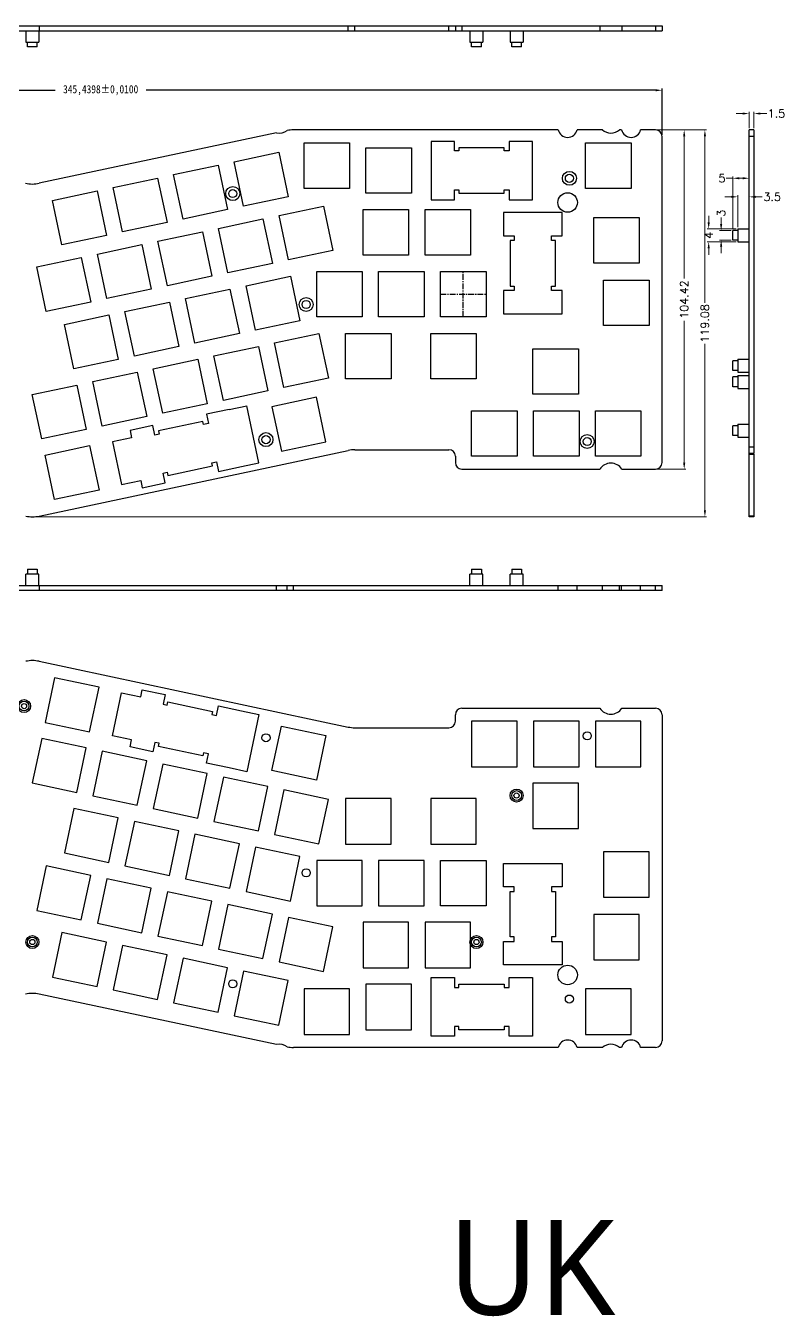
# Model space of a CAD drawing. Header units: millimetres. Extents: x 1368 to 3968, y 1434 to 1891.
# Drawn here: x 2487.7 to 2721, y 1476.3 to 1873.5 of the extents above; entities that cross this region are included whole.
import ezdxf

# ---------------------------------------------------------------- set-up
doc = ezdxf.new("R2010")
doc.units = ezdxf.units.MM
doc.header["$LTSCALE"] = 30.734
doc.header["$PDMODE"] = 3
doc.header["$PDSIZE"] = 8
doc.linetypes.add('CENTER', pattern=[50.8, 31.75, -6.35, 6.35, -6.35])
doc.layers.get('0').update_dxf_attribs({"linetype": 'CONTINUOUS'})
doc.layers.get('Defpoints').update_dxf_attribs({"linetype": 'CONTINUOUS'})
doc.layers.add('dim', color=82, linetype='CONTINUOUS', lineweight=9)
doc.styles.add('ROMANC', font='romanc.shx', dxfattribs={"bigfont": 'gbcbig.shx'})
doc.styles.get("Standard").update_dxf_attribs({"font": 'txt', "width": 0.85})
doc.dimstyles.get("Standard").update_dxf_attribs({"dimtxt": 3.5, "dimasz": 3.5, "dimexe": 1.5, "dimexo": 1, "dimtad": 1, "dimtxsty": 'Standard', "dimcen": 0.09, "dimadec": 0, "dimazin": 0, "dimtol": 1, "dimtp": 0.01, "dimtm": 0.01, "dimtfac": 1, "dimtofl": 0, "dimtmove": 0, "dimatfit": 3, "dimfxl": 1, "dimtolj": 1, "dimarcsym": 0})
doc.dimstyles.new('YanXiu', dxfattribs={"dimtxt": 2.5, "dimasz": 2.2, "dimexe": 0.66, "dimexo": 0.66, "dimgap": 0.66, "dimtad": 0, "dimdsep": 46, "dimtxsty": 'ROMANC', "dimcen": 0, "dimclrd": 256, "dimclre": 131, "dimclrt": 42, "dimazin": 2, "dimtfac": 1, "dimtofl": 0, "dimtmove": 0, "dimatfit": 3, "dimfxl": 1, "dimlwd": 5, "dimlwe": 5, "dimarcsym": 0})

# ---------------------------------------------------------------- blocks, each defined once
blk = doc.blocks.new('*D2')
at = {"layer": 'Defpoints', "color": 0}
for p in [(2338.01, 1853.66), (2338.01, 1839.46), (2683.45, 1839.45)]:
    blk.add_point(p, dxfattribs=at)
at = {"layer": 'dim', "color": 0, "lineweight": -2}
for p, q in [((2338.01, 1839.96), (2338.01, 1854.16)), ((2340.01, 1853.66), (2496.77, 1853.66)), ((2681.45, 1853.66), (2524.69, 1853.66)), ((2683.45, 1839.95), (2683.45, 1854.16))]:
    blk.add_line(p, q, dxfattribs=at)
at = {"layer": 'dim', "color": 0}
for points in [[(2340.01, 1853.99), (2340.01, 1853.32), (2338.01, 1853.66)], [(2681.45, 1853.99), (2681.45, 1853.32), (2683.45, 1853.66)]]:
    blk.add_solid(points, dxfattribs=at)
at = {"layer": 'dim', "color": 0, "insert": (2510.73, 1853.66), "char_height": 2.5, "attachment_point": 5}
blk.add_mtext('\\A1;345,4398±0,0100', dxfattribs=at)
blk = doc.blocks.new('*D3')
at = {"layer": 'Defpoints', "color": 0}
for p in [(2679.16, 1841.45), (2696.64, 1841.45), (2489.77, 1722.38)]:
    blk.add_point(p, dxfattribs=at)
at = {"layer": 'dim', "color": 131, "lineweight": 5}
for p, q in [((2679.66, 1841.45), (2697.14, 1841.45)), ((2490.27, 1722.38), (2697.14, 1722.38))]:
    blk.add_line(p, q, dxfattribs=at)
at = {"layer": 'dim', "lineweight": 5}
for p, q in [((2696.64, 1839.45), (2696.64, 1788.25)), ((2696.64, 1724.38), (2696.64, 1775.58))]:
    blk.add_line(p, q, dxfattribs=at)
at = {"layer": 'dim'}
for points in [[(2696.31, 1839.45), (2696.98, 1839.45), (2696.64, 1841.45)], [(2696.31, 1724.38), (2696.98, 1724.38), (2696.64, 1722.38)]]:
    blk.add_solid(points, dxfattribs=at)
at = {"layer": 'dim', "color": 42, "insert": (2696.64, 1781.91), "char_height": 2.5, "attachment_point": 5, "rotation": 90, "style": 'ROMANC'}
blk.add_mtext('119.08', dxfattribs=at)
blk = doc.blocks.new('*D11')
at = {"layer": 'Defpoints', "color": 0}
for p in [(2676.86, 1841.45), (2690.27, 1841.45), (2676.26, 1737.03)]:
    blk.add_point(p, dxfattribs=at)
at = {"layer": 'dim', "color": 131, "lineweight": 5}
for p, q in [((2677.36, 1841.45), (2690.77, 1841.45)), ((2676.76, 1737.03), (2690.77, 1737.03))]:
    blk.add_line(p, q, dxfattribs=at)
at = {"layer": 'dim', "lineweight": 5}
for p, q in [((2690.27, 1839.45), (2690.27, 1795.75)), ((2690.27, 1739.03), (2690.27, 1782.73))]:
    blk.add_line(p, q, dxfattribs=at)
at = {"layer": 'dim'}
for points in [[(2689.94, 1839.45), (2690.61, 1839.45), (2690.27, 1841.45)], [(2689.94, 1739.03), (2690.61, 1739.03), (2690.27, 1737.03)]]:
    blk.add_solid(points, dxfattribs=at)
at = {"layer": 'dim', "color": 42, "insert": (2690.27, 1789.24), "char_height": 2.5, "attachment_point": 5, "rotation": 90, "style": 'ROMANC'}
blk.add_mtext('104.42', dxfattribs=at)
blk = doc.blocks.new('*D13')
at = {"layer": 'Defpoints', "color": 0}
for p in [(2697.81, 1811), (2706.73, 1811), (2706.73, 1807)]:
    blk.add_point(p, dxfattribs=at)
at = {"layer": 'dim', "lineweight": 5}
for p, q in [((2697.81, 1813), (2697.81, 1815)), ((2697.81, 1805), (2697.81, 1803))]:
    blk.add_line(p, q, dxfattribs=at)
at = {"layer": 'dim', "color": 131, "lineweight": 5}
for p, q in [((2706.23, 1811), (2697.31, 1811)), ((2706.23, 1807), (2697.31, 1807))]:
    blk.add_line(p, q, dxfattribs=at)
at = {"layer": 'dim'}
for points in [[(2697.47, 1813), (2698.14, 1813), (2697.81, 1811)], [(2697.47, 1805), (2698.14, 1805), (2697.81, 1807)]]:
    blk.add_solid(points, dxfattribs=at)
at = {"layer": 'dim', "color": 42, "insert": (2697.81, 1809), "char_height": 2.5, "attachment_point": 5, "rotation": 90, "style": 'ROMANC'}
blk.add_mtext('4', dxfattribs=at)
blk = doc.blocks.new('*D14')
at = {"layer": 'Defpoints', "color": 0}
for p in [(2701.64, 1810.5), (2705.23, 1810.5), (2705.23, 1807.5)]:
    blk.add_point(p, dxfattribs=at)
at = {"layer": 'dim', "lineweight": 5}
for p, q in [((2701.64, 1812.5), (2701.64, 1814.5)), ((2701.64, 1805.5), (2701.64, 1803.5))]:
    blk.add_line(p, q, dxfattribs=at)
at = {"layer": 'dim', "color": 131, "lineweight": 5}
for p, q in [((2704.73, 1810.5), (2701.14, 1810.5)), ((2704.73, 1807.5), (2701.14, 1807.5))]:
    blk.add_line(p, q, dxfattribs=at)
at = {"layer": 'dim'}
for points in [[(2701.3, 1812.5), (2701.97, 1812.5), (2701.64, 1810.5)], [(2701.3, 1805.5), (2701.97, 1805.5), (2701.64, 1807.5)]]:
    blk.add_solid(points, dxfattribs=at)
at = {"layer": 'dim', "color": 42, "insert": (2701.64, 1815.84), "char_height": 2.5, "attachment_point": 5, "rotation": 90, "style": 'ROMANC'}
blk.add_mtext('3', dxfattribs=at)
blk = doc.blocks.new('*D15')
at = {"layer": 'Defpoints', "color": 0}
for p in [(2710.23, 1820.85), (2706.73, 1811), (2710.23, 1811)]:
    blk.add_point(p, dxfattribs=at)
at = {"layer": 'dim', "lineweight": 5}
for p, q in [((2704.73, 1820.85), (2702.73, 1820.85)), ((2712.23, 1820.85), (2714.23, 1820.85))]:
    blk.add_line(p, q, dxfattribs=at)
at = {"layer": 'dim', "color": 131, "lineweight": 5}
for p, q in [((2706.73, 1811.5), (2706.73, 1821.35)), ((2710.23, 1811.5), (2710.23, 1821.35))]:
    blk.add_line(p, q, dxfattribs=at)
at = {"layer": 'dim'}
for points in [[(2704.73, 1821.18), (2704.73, 1820.52), (2706.73, 1820.85)], [(2712.23, 1821.18), (2712.23, 1820.52), (2710.23, 1820.85)]]:
    blk.add_solid(points, dxfattribs=at)
at = {"layer": 'dim', "color": 42, "insert": (2717.35, 1820.85), "char_height": 2.5, "attachment_point": 5, "style": 'ROMANC'}
blk.add_mtext('3.5', dxfattribs=at)
blk = doc.blocks.new('*D12')
at = {"layer": 'Defpoints', "color": 0}
for p in [(2710.23, 1826.57), (2705.23, 1810.5), (2710.23, 1811)]:
    blk.add_point(p, dxfattribs=at)
at = {"layer": 'dim', "color": 131, "lineweight": 5}
for p, q in [((2705.23, 1811), (2705.23, 1827.07)), ((2710.23, 1811.5), (2710.23, 1827.07))]:
    blk.add_line(p, q, dxfattribs=at)
at = {"layer": 'dim', "lineweight": 5}
for p, q in [((2705.23, 1826.57), (2703.23, 1826.57)), ((2708.23, 1826.57), (2707.23, 1826.57))]:
    blk.add_line(p, q, dxfattribs=at)
at = {"layer": 'dim'}
for points in [[(2707.23, 1826.91), (2707.23, 1826.24), (2705.23, 1826.57)], [(2708.23, 1826.91), (2708.23, 1826.24), (2710.23, 1826.57)]]:
    blk.add_solid(points, dxfattribs=at)
at = {"layer": 'dim', "color": 42, "insert": (2701.89, 1826.57), "char_height": 2.5, "attachment_point": 5, "style": 'ROMANC'}
blk.add_mtext('5', dxfattribs=at)
blk = doc.blocks.new('*D16')
at = {"layer": 'Defpoints', "color": 0}
for p in [(2711.73, 1846.49), (2710.23, 1841.46), (2711.73, 1841.46)]:
    blk.add_point(p, dxfattribs=at)
at = {"layer": 'dim', "color": 131, "lineweight": 5}
for p, q in [((2710.23, 1841.96), (2710.23, 1846.99)), ((2711.73, 1841.96), (2711.73, 1846.99))]:
    blk.add_line(p, q, dxfattribs=at)
at = {"layer": 'dim', "lineweight": 5}
for p, q in [((2708.23, 1846.49), (2706.23, 1846.49)), ((2713.73, 1846.49), (2715.73, 1846.49))]:
    blk.add_line(p, q, dxfattribs=at)
at = {"layer": 'dim'}
for points in [[(2708.23, 1846.82), (2708.23, 1846.16), (2710.23, 1846.49)], [(2713.73, 1846.82), (2713.73, 1846.16), (2711.73, 1846.49)]]:
    blk.add_solid(points, dxfattribs=at)
at = {"layer": 'dim', "color": 42, "insert": (2718.67, 1846.49), "char_height": 2.5, "attachment_point": 5, "style": 'ROMANC'}
blk.add_mtext('1.5', dxfattribs=at)

msp = doc.modelspace()

# ---------------------------------------------------------------- linework, layer by layer
at = {"color": 7, "linetype": 'Continuous'}
for p, q in [((2338.01274, 1873.49779), (2683.4525, 1873.49779)), ((2338.01274, 1871.99779), (2683.4525, 1871.99779)), ((2487.70762, 1871.99779), (2487.70762, 1868.49779)), ((2491.70762, 1871.99779), (2491.70762, 1868.49779)), ((2491.84149, 1873.49779), (2491.84149, 1871.99779)), ((2586.86964, 1871.99779), (2586.86964, 1873.49779)), ((2588.95056, 1871.99779), (2588.95056, 1873.49779)), ((2617.85248, 1871.99779), (2617.85248, 1873.49779)), ((2619.85248, 1873.49779), (2619.85248, 1871.99779)), ((2621.85248, 1873.49779), (2621.85248, 1871.99779)), ((2624.3525, 1871.99779), (2624.3525, 1868.49779)), ((2628.3525, 1871.99779), (2628.3525, 1868.49779)), ((2636.70248, 1871.99779), (2636.70248, 1868.49779)), ((2640.70248, 1871.99779), (2640.70248, 1868.49779)), ((2664.33909, 1873.49779), (2664.33909, 1871.99779)), ((2671.07615, 1873.49779), (2671.07615, 1871.99779)), ((2681.4525, 1873.49779), (2681.4525, 1871.99779)), ((2683.4525, 1873.49779), (2683.4525, 1871.99779)), ((2487.70762, 1868.49779), (2491.70762, 1868.49779)), ((2488.20762, 1866.99779), (2488.20762, 1868.49779)), ((2491.20762, 1866.99779), (2488.20762, 1866.99779)), ((2491.20762, 1866.99779), (2491.20762, 1868.49779)), ((2624.3525, 1868.49779), (2628.3525, 1868.49779)), ((2624.8525, 1866.99779), (2624.8525, 1868.49779)), ((2627.8525, 1866.99779), (2624.8525, 1866.99779)), ((2627.8525, 1866.99779), (2627.8525, 1868.49779)), ((2636.70248, 1868.49779), (2640.70248, 1868.49779)), ((2637.20248, 1866.99779), (2637.20248, 1868.49779)), ((2640.20248, 1866.99779), (2637.20248, 1866.99779)), ((2640.20248, 1866.99779), (2640.20248, 1868.49779)), ((2564.843, 1840.5696), (2491.76945, 1825.02322)), ((2651.48927, 1841.45212), (2570.04312, 1841.45212)), ((2665.08809, 1841.45212), (2657.32365, 1841.45212)), ((2671.02927, 1841.45212), (2670.32716, 1841.45212)), ((2681.4525, 1841.45212), (2676.86365, 1841.45212)), ((2683.4525, 1739.03212), (2683.4525, 1839.45212)), ((2710.22796, 1722.37717), (2710.22796, 1841.46212)), ((2711.72796, 1841.46212), (2710.22796, 1841.46212)), ((2711.72796, 1839.46212), (2710.22796, 1839.46212)), ((2711.72796, 1841.46212), (2711.72796, 1741.85212)), ((2573.3025, 1837.45212), (2587.3025, 1837.45212)), ((2573.3025, 1823.45212), (2573.3025, 1837.45212)), ((2587.3025, 1837.45212), (2587.3025, 1823.45212)), ((2592.3525, 1835.98212), (2606.3525, 1835.98212)), ((2592.3525, 1821.98212), (2592.3525, 1835.98212)), ((2606.3525, 1835.98212), (2606.3525, 1821.98212)), ((2619.58035, 1837.92353), (2612.38035, 1837.92353)), ((2612.38035, 1837.92353), (2612.38035, 1819.92353)), ((2619.58035, 1834.98212), (2619.58035, 1837.92353)), ((2620.9025, 1834.98212), (2619.58035, 1834.98212)), ((2634.9025, 1835.98212), (2620.9025, 1835.98212)), ((2620.9025, 1835.98212), (2620.9025, 1834.98212)), ((2634.9025, 1834.98212), (2634.9025, 1835.98212)), ((2636.38035, 1834.98212), (2634.9025, 1834.98212)), ((2643.58035, 1837.92353), (2636.38035, 1837.92353)), ((2636.38035, 1837.92353), (2636.38035, 1834.98212)), ((2643.58035, 1819.92353), (2643.58035, 1837.92353)), ((2659.94774, 1837.45212), (2673.94774, 1837.45212)), ((2659.94774, 1823.45212), (2659.94774, 1837.45212)), ((2673.94774, 1837.45212), (2673.94774, 1823.45212)), ((2551.80913, 1831.66237), (2565.50266, 1834.57566)), ((2554.72243, 1817.96884), (2551.80913, 1831.66237)), ((2565.50266, 1834.57566), (2568.41596, 1820.88213)), ((2533.17615, 1827.6982), (2546.86968, 1830.6115)), ((2536.08945, 1814.00467), (2533.17615, 1827.6982)), ((2546.86968, 1830.6115), (2549.78298, 1816.91797)), ((2514.54317, 1823.73404), (2528.2367, 1826.64734)), ((2517.45647, 1810.04051), (2514.54317, 1823.73404)), ((2528.2367, 1826.64734), (2531.15, 1812.95381)), ((2587.3025, 1823.45212), (2573.3025, 1823.45212)), ((2673.94774, 1823.45212), (2659.94774, 1823.45212)), ((2495.91019, 1819.76988), (2509.60372, 1822.68317)), ((2498.82349, 1806.07635), (2495.91019, 1819.76988)), ((2509.60372, 1822.68317), (2512.51702, 1808.98965)), ((2568.41596, 1820.88213), (2554.72243, 1817.96884)), ((2606.3525, 1821.98212), (2592.3525, 1821.98212)), ((2612.38035, 1819.92353), (2619.58035, 1819.92353)), ((2619.58035, 1822.98212), (2620.9025, 1822.98212)), ((2619.58035, 1819.92353), (2619.58035, 1822.98212)), ((2620.9025, 1822.98212), (2620.9025, 1821.98212)), ((2620.9025, 1821.98212), (2634.9025, 1821.98212)), ((2634.9025, 1822.98212), (2636.38035, 1822.98212)), ((2634.9025, 1821.98212), (2634.9025, 1822.98212)), ((2636.38035, 1822.98212), (2636.38035, 1819.92353)), ((2636.38035, 1819.92353), (2643.58035, 1819.92353)), ((2549.78298, 1816.91797), (2536.08945, 1814.00467)), ((2565.60329, 1815.12071), (2579.29682, 1818.03401)), ((2579.29682, 1818.03401), (2582.21012, 1804.34048)), ((2531.15, 1812.95381), (2517.45647, 1810.04051)), ((2546.97031, 1811.15655), (2560.66384, 1814.06985)), ((2549.88361, 1797.46302), (2546.97031, 1811.15655)), ((2560.66384, 1814.06985), (2563.57714, 1800.37632)), ((2568.51659, 1801.42719), (2565.60329, 1815.12071)), ((2662.4525, 1814.48212), (2676.4525, 1814.48212)), ((2662.4525, 1800.48212), (2662.4525, 1814.48212)), ((2676.4525, 1814.48212), (2676.4525, 1800.48212)), ((2512.51702, 1808.98965), (2498.82349, 1806.07635)), ((2528.33733, 1807.19239), (2542.03086, 1810.10569)), ((2531.25063, 1793.49886), (2528.33733, 1807.19239)), ((2542.03086, 1810.10569), (2544.94416, 1796.41216)), ((2705.22796, 1807.50212), (2705.22796, 1810.50212)), ((2706.72796, 1810.50212), (2705.22796, 1810.50212)), ((2706.72796, 1807.50212), (2705.22796, 1807.50212)), ((2706.72796, 1811.00212), (2710.22796, 1811.00212)), ((2706.72796, 1811.00143), (2706.72796, 1807.00281)), ((2509.70435, 1803.22823), (2523.39788, 1806.14152)), ((2512.61765, 1789.5347), (2509.70435, 1803.22823)), ((2523.39788, 1806.14152), (2526.31118, 1792.448)), ((2582.21012, 1804.34048), (2568.51659, 1801.42719)), ((2706.72796, 1807.00212), (2710.22796, 1807.00212)), ((2491.07137, 1799.26407), (2504.7649, 1802.17736)), ((2493.98467, 1785.57054), (2491.07137, 1799.26407)), ((2504.7649, 1802.17736), (2507.6782, 1788.48383)), ((2563.57714, 1800.37632), (2549.88361, 1797.46302)), ((2676.4525, 1800.48212), (2662.4525, 1800.48212)), ((2544.94416, 1796.41216), (2531.25063, 1793.49886)), ((2555.44356, 1793.48288), (2569.13708, 1796.39617)), ((2569.13708, 1796.39617), (2572.05038, 1782.70265)), ((2577.2025, 1797.88212), (2591.2025, 1797.88212)), ((2577.2025, 1783.88212), (2577.2025, 1797.88212)), ((2591.2025, 1797.88212), (2591.2025, 1783.88212)), ((2596.2525, 1797.88212), (2610.2525, 1797.88212)), ((2596.2525, 1783.88212), (2596.2525, 1797.88212)), ((2610.2525, 1797.88212), (2610.2525, 1783.88212)), ((2526.31118, 1792.448), (2512.61765, 1789.5347)), ((2536.81058, 1789.51872), (2550.50411, 1792.43201)), ((2550.50411, 1792.43201), (2553.4174, 1778.73848)), ((2558.35685, 1779.78935), (2555.44356, 1793.48288)), ((2665.4525, 1795.23212), (2679.4525, 1795.23212)), ((2665.4525, 1781.23212), (2665.4525, 1795.23212)), ((2679.4525, 1795.23212), (2679.4525, 1781.23212)), ((2507.6782, 1788.48383), (2493.98467, 1785.57054)), ((2518.1776, 1785.55456), (2531.87113, 1788.46785)), ((2531.87113, 1788.46785), (2534.78442, 1774.77432)), ((2539.72387, 1775.82519), (2536.81058, 1789.51872)), ((2499.54462, 1781.59039), (2513.23815, 1784.50369)), ((2513.23815, 1784.50369), (2516.15144, 1770.81016)), ((2521.09089, 1771.86103), (2518.1776, 1785.55456)), ((2591.2025, 1783.88212), (2577.2025, 1783.88212)), ((2610.2525, 1783.88212), (2596.2525, 1783.88212)), ((2502.45791, 1767.89687), (2499.54462, 1781.59039)), ((2572.05038, 1782.70265), (2558.35685, 1779.78935)), ((2679.4525, 1781.23212), (2665.4525, 1781.23212)), ((2553.4174, 1778.73848), (2539.72387, 1775.82519)), ((2564.19066, 1775.86747), (2577.88418, 1778.78076)), ((2567.10395, 1762.17394), (2564.19066, 1775.86747)), ((2577.88418, 1778.78076), (2580.79748, 1765.08724)), ((2586.10248, 1778.83212), (2600.10248, 1778.83212)), ((2586.10248, 1764.83212), (2586.10248, 1778.83212)), ((2600.10248, 1778.83212), (2600.10248, 1764.83212)), ((2612.2975, 1778.83212), (2626.2975, 1778.83212)), ((2612.2975, 1764.83212), (2612.2975, 1778.83212)), ((2626.2975, 1778.83212), (2626.2975, 1764.83212)), ((2534.78442, 1774.77432), (2521.09089, 1771.86103)), ((2545.55768, 1771.90331), (2559.25121, 1774.8166)), ((2548.47097, 1758.20978), (2545.55768, 1771.90331)), ((2559.25121, 1774.8166), (2562.1645, 1761.12307)), ((2643.70248, 1774.08212), (2657.70248, 1774.08212)), ((2643.70248, 1760.08212), (2643.70248, 1774.08212)), ((2657.70248, 1774.08212), (2657.70248, 1760.08212)), ((2516.15144, 1770.81016), (2502.45791, 1767.89687)), ((2526.9247, 1767.93915), (2540.61823, 1770.85244)), ((2529.83799, 1754.24562), (2526.9247, 1767.93915)), ((2540.61823, 1770.85244), (2543.53152, 1757.15891)), ((2706.72796, 1770.40212), (2705.22796, 1770.40212)), ((2705.22796, 1767.40212), (2705.22796, 1770.40212)), ((2706.72796, 1770.90212), (2710.22796, 1770.90212)), ((2706.72796, 1770.90143), (2706.72796, 1766.90281)), ((2508.29172, 1763.97498), (2521.98525, 1766.88828)), ((2511.20501, 1750.28146), (2508.29172, 1763.97498)), ((2521.98525, 1766.88828), (2524.89854, 1753.19475)), ((2580.79748, 1765.08724), (2567.10395, 1762.17394)), ((2600.10248, 1764.83212), (2586.10248, 1764.83212)), ((2626.2975, 1764.83212), (2612.2975, 1764.83212)), ((2706.72796, 1767.40212), (2705.22796, 1767.40212)), ((2706.72796, 1765.40212), (2705.22796, 1765.40212)), ((2705.22796, 1762.40212), (2705.22796, 1765.40212)), ((2706.72796, 1766.90212), (2710.22796, 1766.90212)), ((2706.72796, 1765.90212), (2710.22796, 1765.90212)), ((2706.72796, 1765.90143), (2706.72796, 1761.90281)), ((2489.65874, 1760.01082), (2503.35227, 1762.92412)), ((2492.57203, 1746.31729), (2489.65874, 1760.01082)), ((2503.35227, 1762.92412), (2506.26556, 1749.23059)), ((2562.1645, 1761.12307), (2548.47097, 1758.20978)), ((2657.70248, 1760.08212), (2643.70248, 1760.08212)), ((2706.72796, 1762.40212), (2705.22796, 1762.40212)), ((2706.72796, 1761.90212), (2710.22796, 1761.90212)), ((2543.53152, 1757.15891), (2529.83799, 1754.24562)), ((2577.12638, 1759.14319), (2563.43285, 1756.22989)), ((2563.43285, 1756.22989), (2566.34614, 1742.53636)), ((2580.03967, 1745.44966), (2577.12638, 1759.14319)), ((2524.89854, 1753.19475), (2511.20501, 1750.28146)), ((2542.20788, 1751.71428), (2528.51435, 1748.80099)), ((2542.41597, 1750.73618), (2542.20788, 1751.71428)), ((2550.29177, 1755.41899), (2543.24939, 1753.92072)), ((2543.24939, 1753.92072), (2543.86147, 1751.04371)), ((2624.85248, 1755.03212), (2638.85248, 1755.03212)), ((2624.85248, 1741.03212), (2624.85248, 1755.03212)), ((2638.85248, 1755.03212), (2638.85248, 1741.03212)), ((2643.90248, 1755.03212), (2657.90248, 1755.03212)), ((2643.90248, 1741.03212), (2643.90248, 1755.03212)), ((2657.90248, 1755.03212), (2657.90248, 1741.03212)), ((2662.95248, 1755.03212), (2676.95248, 1755.03212)), ((2662.95248, 1741.03212), (2662.95248, 1755.03212)), ((2676.95248, 1755.03212), (2676.95248, 1741.03212)), ((2506.26556, 1749.23059), (2492.57203, 1746.31729)), ((2526.81716, 1750.42477), (2519.77477, 1748.9265)), ((2519.77477, 1748.9265), (2520.24298, 1746.72576)), ((2527.42924, 1747.54775), (2526.81716, 1750.42477)), ((2528.72244, 1747.82288), (2527.42924, 1747.54775)), ((2528.51435, 1748.80099), (2528.72244, 1747.82288)), ((2543.86147, 1751.04371), (2542.41597, 1750.73618)), ((2706.72796, 1750.40212), (2705.22796, 1750.40212)), ((2705.22796, 1747.40212), (2705.22796, 1750.40212)), ((2706.72796, 1750.90212), (2710.22796, 1750.90212)), ((2706.72796, 1750.90143), (2706.72796, 1746.90281)), ((2493.62293, 1741.37785), (2507.31646, 1744.29114)), ((2507.31646, 1744.29114), (2510.22975, 1730.59761)), ((2520.24298, 1746.72576), (2514.37432, 1745.4772)), ((2514.37432, 1745.4772), (2517.18357, 1732.27273)), ((2566.34614, 1742.53636), (2580.03967, 1745.44966)), ((2706.72796, 1747.40212), (2705.22796, 1747.40212)), ((2706.72796, 1746.90212), (2710.22796, 1746.90212)), ((2711.72796, 1743.85212), (2710.22796, 1743.85212)), ((2491.84149, 1722.59599), (2586.86964, 1742.81321)), ((2496.53622, 1727.68432), (2493.62293, 1741.37785)), ((2588.95056, 1743.03212), (2617.85248, 1743.03212)), ((2619.85248, 1741.03212), (2619.85248, 1739.03212)), ((2638.85248, 1741.03212), (2624.85248, 1741.03212)), ((2657.90248, 1741.03212), (2643.90248, 1741.03212)), ((2676.95248, 1741.03212), (2662.95248, 1741.03212)), ((2711.72796, 1741.85212), (2710.22796, 1741.85212)), ((2710.22796, 1741.63613), (2711.72796, 1741.63613)), ((2711.72796, 1741.63613), (2711.72796, 1722.37717)), ((2529.92635, 1735.81044), (2531.21955, 1736.08557)), ((2530.56282, 1732.81881), (2529.92635, 1735.81044)), ((2531.21955, 1736.08557), (2531.42765, 1735.10746)), ((2531.42765, 1735.10746), (2545.12117, 1738.02076)), ((2544.91308, 1738.99887), (2546.35858, 1739.3064)), ((2545.12117, 1738.02076), (2544.91308, 1738.99887)), ((2546.35858, 1739.3064), (2546.99505, 1736.31476)), ((2546.99505, 1736.31476), (2554.03744, 1737.81303)), ((2621.85248, 1737.03212), (2664.33909, 1737.03212)), ((2671.07615, 1737.03212), (2681.4525, 1737.03212)), ((2517.18357, 1732.27273), (2523.05223, 1733.52129)), ((2523.05223, 1733.52129), (2523.52043, 1731.32054)), ((2523.52043, 1731.32054), (2530.56282, 1732.81881)), ((2510.22975, 1730.59761), (2496.53622, 1727.68432)), ((2711.72796, 1722.59308), (2710.22796, 1722.59308)), ((2711.72796, 1722.37708), (2710.22796, 1722.37708)), ((2487.70762, 1701.21871), (2487.70762, 1704.71871)), ((2491.70762, 1704.71871), (2487.70762, 1704.71871)), ((2488.20762, 1706.21871), (2488.20762, 1704.71871)), ((2488.20762, 1706.21871), (2491.20762, 1706.21871)), ((2491.20762, 1706.21871), (2491.20762, 1704.71871)), ((2491.70762, 1701.21871), (2491.70762, 1704.71871)), ((2628.3525, 1704.71871), (2624.3525, 1704.71871)), ((2624.3525, 1701.21871), (2624.3525, 1704.71871)), ((2624.8525, 1706.21871), (2627.8525, 1706.21871)), ((2624.8525, 1706.21871), (2624.8525, 1704.71871)), ((2627.8525, 1706.21871), (2627.8525, 1704.71871)), ((2628.3525, 1701.21871), (2628.3525, 1704.71871)), ((2640.70248, 1704.71871), (2636.70248, 1704.71871)), ((2636.70248, 1701.21871), (2636.70248, 1704.71871)), ((2637.20248, 1706.21871), (2640.20248, 1706.21871)), ((2637.20248, 1706.21871), (2637.20248, 1704.71871)), ((2640.20248, 1706.21871), (2640.20248, 1704.71871)), ((2640.70248, 1701.21871), (2640.70248, 1704.71871)), ((2338.01274, 1701.21871), (2683.4525, 1701.21871)), ((2491.76945, 1701.21871), (2491.76945, 1699.71871)), ((2564.843, 1699.71871), (2564.843, 1701.21871)), ((2568.08563, 1699.71871), (2568.08563, 1701.21871)), ((2570.04312, 1699.71871), (2570.04312, 1701.21871)), ((2651.48927, 1699.71871), (2651.48927, 1701.21871)), ((2657.32365, 1699.71871), (2657.32365, 1701.21871)), ((2665.08809, 1699.71871), (2665.08809, 1701.21871)), ((2670.32716, 1699.71871), (2670.32716, 1701.21871)), ((2671.02927, 1699.71871), (2671.02927, 1701.21871)), ((2676.86365, 1699.71871), (2676.86365, 1701.21871)), ((2681.4525, 1699.71871), (2681.4525, 1701.21871)), ((2683.4525, 1699.71871), (2683.4525, 1701.21871)), ((2683.4525, 1699.71871), (2338.01274, 1699.71871)), ((2491.84149, 1677.88291), (2586.86964, 1657.66569)), ((2496.53622, 1672.79458), (2493.62293, 1659.10105)), ((2510.22975, 1669.88129), (2496.53622, 1672.79458)), ((2507.31646, 1656.18776), (2510.22975, 1669.88129)), ((2514.37432, 1655.0017), (2517.18357, 1668.20617)), ((2517.18357, 1668.20617), (2523.05223, 1666.95762)), ((2523.05223, 1666.95762), (2523.52043, 1669.15836)), ((2523.52043, 1669.15836), (2530.56282, 1667.6601)), ((2530.56282, 1667.6601), (2529.92635, 1664.66846)), ((2529.92635, 1664.66846), (2531.21955, 1664.39333)), ((2531.21955, 1664.39333), (2531.42765, 1665.37144)), ((2531.42765, 1665.37144), (2545.12117, 1662.45815)), ((2545.12117, 1662.45815), (2544.91308, 1661.48004)), ((2544.91308, 1661.48004), (2546.35858, 1661.17251)), ((2546.35858, 1661.17251), (2546.99505, 1664.16414)), ((2546.99505, 1664.16414), (2554.03744, 1662.66588)), ((2619.85248, 1659.44679), (2619.85248, 1661.44679)), ((2621.85248, 1663.44679), (2664.33909, 1663.44679)), ((2671.07615, 1663.44679), (2681.4525, 1663.44679)), ((2683.4525, 1661.44679), (2683.4525, 1561.02679)), ((2493.62293, 1659.10105), (2507.31646, 1656.18776)), ((2563.43285, 1644.24901), (2566.34614, 1657.94254)), ((2566.34614, 1657.94254), (2580.03967, 1655.02924)), ((2588.95056, 1657.44679), (2617.85248, 1657.44679)), ((2638.85248, 1659.44679), (2624.85248, 1659.44679)), ((2624.85248, 1659.44679), (2624.85248, 1645.44679)), ((2638.85248, 1645.44679), (2638.85248, 1659.44679)), ((2657.90248, 1659.44679), (2643.90248, 1659.44679)), ((2643.90248, 1659.44679), (2643.90248, 1645.44679)), ((2657.90248, 1645.44679), (2657.90248, 1659.44679)), ((2676.95248, 1659.44679), (2662.95248, 1659.44679)), ((2662.95248, 1659.44679), (2662.95248, 1645.44679)), ((2676.95248, 1645.44679), (2676.95248, 1659.44679)), ((2492.57203, 1654.16161), (2489.65874, 1640.46808)), ((2506.26556, 1651.24831), (2492.57203, 1654.16161)), ((2520.24298, 1653.75314), (2514.37432, 1655.0017)), ((2519.77477, 1651.5524), (2520.24298, 1653.75314)), ((2527.42924, 1652.93115), (2526.81716, 1650.05413)), ((2528.72244, 1652.65602), (2527.42924, 1652.93115)), ((2528.51435, 1651.67791), (2528.72244, 1652.65602)), ((2580.03967, 1655.02924), (2577.12638, 1641.33572)), ((2503.35227, 1637.55479), (2506.26556, 1651.24831)), ((2511.20501, 1650.19745), (2508.29172, 1636.50392)), ((2524.89854, 1647.28415), (2511.20501, 1650.19745)), ((2526.81716, 1650.05413), (2519.77477, 1651.5524)), ((2542.20788, 1648.76462), (2528.51435, 1651.67791)), ((2542.41597, 1649.74273), (2542.20788, 1648.76462)), ((2543.86147, 1649.4352), (2542.41597, 1649.74273)), ((2543.24939, 1646.55818), (2543.86147, 1649.4352)), ((2521.98525, 1633.59062), (2524.89854, 1647.28415)), ((2529.83799, 1646.23329), (2526.9247, 1632.53976)), ((2543.53152, 1643.31999), (2529.83799, 1646.23329)), ((2550.29177, 1645.05991), (2543.24939, 1646.55818)), ((2624.85248, 1645.44679), (2638.85248, 1645.44679)), ((2643.90248, 1645.44679), (2657.90248, 1645.44679)), ((2662.95248, 1645.44679), (2676.95248, 1645.44679)), ((2489.65874, 1640.46808), (2503.35227, 1637.55479)), ((2540.61823, 1629.62646), (2543.53152, 1643.31999)), ((2548.47097, 1642.26912), (2545.55768, 1628.5756)), ((2562.1645, 1639.35583), (2548.47097, 1642.26912)), ((2577.12638, 1641.33572), (2563.43285, 1644.24901)), ((2657.70248, 1640.39679), (2643.70248, 1640.39679)), ((2643.70248, 1640.39679), (2643.70248, 1626.39679)), ((2657.70248, 1626.39679), (2657.70248, 1640.39679)), ((2508.29172, 1636.50392), (2521.98525, 1633.59062)), ((2559.25121, 1625.6623), (2562.1645, 1639.35583)), ((2567.10395, 1638.30496), (2564.19066, 1624.61143)), ((2580.79748, 1635.39167), (2567.10395, 1638.30496)), ((2502.45791, 1632.58204), (2499.54462, 1618.88851)), ((2516.15144, 1629.66874), (2502.45791, 1632.58204)), ((2526.9247, 1632.53976), (2540.61823, 1629.62646)), ((2577.88418, 1621.69814), (2580.79748, 1635.39167)), ((2600.10248, 1635.64679), (2586.10248, 1635.64679)), ((2586.10248, 1635.64679), (2586.10248, 1621.64679)), ((2600.10248, 1621.64679), (2600.10248, 1635.64679)), ((2626.2975, 1635.64679), (2612.2975, 1635.64679)), ((2612.2975, 1635.64679), (2612.2975, 1621.64679)), ((2626.2975, 1621.64679), (2626.2975, 1635.64679)), ((2513.23815, 1615.97521), (2516.15144, 1629.66874)), ((2521.09089, 1628.61788), (2518.1776, 1614.92435)), ((2534.78442, 1625.70458), (2521.09089, 1628.61788)), ((2545.55768, 1628.5756), (2559.25121, 1625.6623)), ((2531.87113, 1612.01105), (2534.78442, 1625.70458)), ((2539.72387, 1624.65371), (2536.81058, 1610.96019)), ((2553.4174, 1621.74042), (2539.72387, 1624.65371)), ((2564.19066, 1624.61143), (2577.88418, 1621.69814)), ((2643.70248, 1626.39679), (2657.70248, 1626.39679)), ((2550.50411, 1608.04689), (2553.4174, 1621.74042)), ((2558.35685, 1620.68955), (2555.44356, 1606.99602)), ((2572.05038, 1617.77626), (2558.35685, 1620.68955)), ((2586.10248, 1621.64679), (2600.10248, 1621.64679)), ((2612.2975, 1621.64679), (2626.2975, 1621.64679)), ((2499.54462, 1618.88851), (2513.23815, 1615.97521)), ((2569.13708, 1604.08273), (2572.05038, 1617.77626)), ((2591.2025, 1616.59679), (2577.2025, 1616.59679)), ((2577.2025, 1616.59679), (2577.2025, 1602.59679)), ((2591.2025, 1602.59679), (2591.2025, 1616.59679)), ((2610.2525, 1616.59679), (2596.2525, 1616.59679)), ((2596.2525, 1616.59679), (2596.2525, 1602.59679)), ((2610.2525, 1602.59679), (2610.2525, 1616.59679)), ((2679.4525, 1619.24679), (2665.4525, 1619.24679)), ((2665.4525, 1619.24679), (2665.4525, 1605.24679)), ((2679.4525, 1605.24679), (2679.4525, 1619.24679)), ((2493.98467, 1614.90836), (2491.07137, 1601.21484)), ((2507.6782, 1611.99507), (2493.98467, 1614.90836)), ((2518.1776, 1614.92435), (2531.87113, 1612.01105)), ((2504.7649, 1598.30154), (2507.6782, 1611.99507)), ((2512.61765, 1610.9442), (2509.70435, 1597.25067)), ((2526.31118, 1608.03091), (2512.61765, 1610.9442)), ((2536.81058, 1610.96019), (2550.50411, 1608.04689)), ((2523.39788, 1594.33738), (2526.31118, 1608.03091)), ((2531.25063, 1606.98004), (2528.33733, 1593.28651)), ((2544.94416, 1604.06675), (2531.25063, 1606.98004)), ((2555.44356, 1606.99602), (2569.13708, 1604.08273)), ((2665.4525, 1605.24679), (2679.4525, 1605.24679)), ((2491.07137, 1601.21484), (2504.7649, 1598.30154)), ((2542.03086, 1590.37322), (2544.94416, 1604.06675)), ((2549.88361, 1603.01588), (2546.97031, 1589.32235)), ((2563.57714, 1600.10258), (2549.88361, 1603.01588)), ((2577.2025, 1602.59679), (2591.2025, 1602.59679)), ((2596.2525, 1602.59679), (2610.2525, 1602.59679)), ((2509.70435, 1597.25067), (2523.39788, 1594.33738)), ((2560.66384, 1586.40906), (2563.57714, 1600.10258)), ((2568.51659, 1599.05172), (2565.60329, 1585.35819)), ((2582.21012, 1596.13842), (2568.51659, 1599.05172)), ((2676.4525, 1599.99679), (2662.4525, 1599.99679)), ((2662.4525, 1599.99679), (2662.4525, 1585.99679)), ((2676.4525, 1585.99679), (2676.4525, 1599.99679)), ((2498.82349, 1594.40255), (2495.91019, 1580.70902)), ((2512.51702, 1591.48926), (2498.82349, 1594.40255)), ((2528.33733, 1593.28651), (2542.03086, 1590.37322)), ((2579.29682, 1582.44489), (2582.21012, 1596.13842)), ((2509.60372, 1577.79573), (2512.51702, 1591.48926)), ((2517.45647, 1590.43839), (2514.54317, 1576.74486)), ((2531.15, 1587.52509), (2517.45647, 1590.43839)), ((2546.97031, 1589.32235), (2560.66384, 1586.40906)), ((2528.2367, 1573.83157), (2531.15, 1587.52509)), ((2536.08945, 1586.47423), (2533.17615, 1572.7807)), ((2549.78298, 1583.56093), (2536.08945, 1586.47423)), ((2565.60329, 1585.35819), (2579.29682, 1582.44489)), ((2662.4525, 1585.99679), (2676.4525, 1585.99679)), ((2546.86968, 1569.8674), (2549.78298, 1583.56093)), ((2554.72243, 1582.51007), (2551.80913, 1568.81654)), ((2568.41596, 1579.59677), (2554.72243, 1582.51007)), ((2495.91019, 1580.70902), (2509.60372, 1577.79573)), ((2565.50266, 1565.90324), (2568.41596, 1579.59677)), ((2587.3025, 1577.02678), (2573.3025, 1577.02678)), ((2573.3025, 1577.02678), (2573.3025, 1563.02678)), ((2587.3025, 1563.02678), (2587.3025, 1577.02678)), ((2606.3525, 1578.49678), (2592.3525, 1578.49678)), ((2592.3525, 1578.49678), (2592.3525, 1564.49678)), ((2606.3525, 1564.49678), (2606.3525, 1578.49678)), ((2612.38035, 1580.55538), (2619.58035, 1580.55538)), ((2612.38035, 1562.55538), (2612.38035, 1580.55538)), ((2619.58035, 1580.55538), (2619.58035, 1577.49678)), ((2619.58035, 1577.49678), (2620.9025, 1577.49678)), ((2620.9025, 1578.49678), (2634.9025, 1578.49678)), ((2620.9025, 1577.49678), (2620.9025, 1578.49678)), ((2634.9025, 1578.49678), (2634.9025, 1577.49678)), ((2634.9025, 1577.49678), (2636.38035, 1577.49678)), ((2636.38035, 1580.55538), (2643.58035, 1580.55538)), ((2636.38035, 1577.49678), (2636.38035, 1580.55538)), ((2643.58035, 1580.55538), (2643.58035, 1562.55538)), ((2673.94774, 1577.02679), (2659.94774, 1577.02679)), ((2659.94774, 1577.02679), (2659.94774, 1563.02679)), ((2673.94774, 1563.02679), (2673.94774, 1577.02679)), ((2564.843, 1559.9093), (2491.76945, 1575.45568)), ((2514.54317, 1576.74486), (2528.2367, 1573.83157)), ((2533.17615, 1572.7807), (2546.86968, 1569.8674)), ((2551.80913, 1568.81654), (2565.50266, 1565.90324)), ((2620.9025, 1565.49678), (2619.58035, 1565.49678)), ((2619.58035, 1565.49678), (2619.58035, 1562.55538)), ((2620.9025, 1564.49678), (2620.9025, 1565.49678)), ((2636.38035, 1565.49678), (2634.9025, 1565.49678)), ((2634.9025, 1565.49678), (2634.9025, 1564.49678)), ((2636.38035, 1562.55538), (2636.38035, 1565.49678)), ((2573.3025, 1563.02678), (2587.3025, 1563.02678)), ((2592.3525, 1564.49678), (2606.3525, 1564.49678)), ((2619.58035, 1562.55538), (2612.38035, 1562.55538)), ((2634.9025, 1564.49678), (2620.9025, 1564.49678)), ((2643.58035, 1562.55538), (2636.38035, 1562.55538)), ((2659.94774, 1563.02679), (2673.94774, 1563.02679)), ((2651.48927, 1559.02679), (2570.04312, 1559.02679)), ((2665.08809, 1559.02679), (2657.32365, 1559.02679)), ((2671.02927, 1559.02679), (2670.32716, 1559.02679)), ((2681.4525, 1559.02679), (2676.86365, 1559.02679))]:
    msp.add_line(p, q, dxfattribs=at)
at = {"color": 4, "linetype": 'Continuous'}
for p, q in [((2615.3025, 1797.88212), (2629.3025, 1797.88212)), ((2615.3025, 1783.88212), (2615.3025, 1797.88212)), ((2629.3025, 1797.88212), (2629.3025, 1783.88212)), ((2629.3025, 1783.88212), (2615.3025, 1783.88212))]:
    msp.add_line(p, q, dxfattribs=at)
at = {"color": 1, "linetype": 'CENTER', "ltscale": 0.001822}
for p, q in [((2622.3025, 1783.88212), (2622.3025, 1797.88212)), ((2615.3025, 1790.88212), (2629.3025, 1790.88212))]:
    msp.add_line(p, q, dxfattribs=at)
at = {"color": 1}
for p, q in [((2550.29177, 1755.41899), (2555.67138, 1756.5635)), ((2554.03744, 1737.81303), (2559.41704, 1738.95753)), ((2554.03744, 1662.66588), (2559.41704, 1661.52137)), ((2555.67138, 1643.9154), (2550.29177, 1645.05991))]:
    msp.add_line(p, q, dxfattribs=at)
at = {"color": 1, "linetype": 'Continuous'}
for p, q in [((2559.41704, 1738.95753), (2555.67138, 1756.5635)), ((2559.41704, 1661.52137), (2555.67138, 1643.9154))]:
    msp.add_line(p, q, dxfattribs=at)
at = {"color": 4, "linetype": 'Continuous'}
for points in [[(2591.4875, 1816.93212), (2605.4875, 1816.93212), (2605.4875, 1802.93212), (2591.4875, 1802.93212)], [(2610.5375, 1816.93212), (2624.5375, 1816.93212), (2624.5375, 1802.93212), (2610.5375, 1802.93212)], [(2650.6925, 1807.40712), (2649.3925, 1807.40712), (2649.3925, 1808.80712), (2652.6925, 1808.80712), (2652.6925, 1816.00712), (2634.6925, 1816.00712), (2634.6925, 1808.80712), (2637.9925, 1808.80712), (2637.9925, 1807.40712), (2636.6925, 1807.40712), (2636.6925, 1793.40712), (2637.9925, 1793.40712), (2637.9925, 1792.00712), (2634.6925, 1792.00712), (2634.6925, 1784.80712), (2652.6925, 1784.80712), (2652.6925, 1792.00712), (2649.3925, 1792.00712), (2649.3925, 1793.40712), (2650.6925, 1793.40712)], [(2650.6925, 1593.07179), (2649.3925, 1593.07179), (2649.3925, 1591.67179), (2652.6925, 1591.67179), (2652.6925, 1584.47179), (2634.6925, 1584.47179), (2634.6925, 1591.67179), (2637.9925, 1591.67179), (2637.9925, 1593.07179), (2636.6925, 1593.07179), (2636.6925, 1607.07179), (2637.9925, 1607.07179), (2637.9925, 1608.47179), (2634.6925, 1608.47179), (2634.6925, 1615.67179), (2652.6925, 1615.67179), (2652.6925, 1608.47179), (2649.3925, 1608.47179), (2649.3925, 1607.07179), (2650.6925, 1607.07179)], [(2591.4875, 1583.54679), (2605.4875, 1583.54679), (2605.4875, 1597.54679), (2591.4875, 1597.54679)], [(2610.5375, 1583.54679), (2624.5375, 1583.54679), (2624.5375, 1597.54679), (2610.5375, 1597.54679)]]:
    msp.add_lwpolyline(points, close=True, dxfattribs=at)
at = {"color": 4}
msp.add_lwpolyline([(2615.3025, 1616.59679), (2629.3025, 1616.59679), (2629.3025, 1602.59679), (2615.3025, 1602.59679)], close=True, dxfattribs=at)
at = {"color": 7, "linetype": 'Continuous'}
for centre, radius in [((2654.94774, 1826.55212), 2.15), ((2654.94774, 1826.55212), 1.25), ((2551.36519, 1821.8553), 2.15), ((2551.36519, 1821.8553), 1.25), ((2654.40646, 1819.12381), 3), ((2573.95048, 1787.70761), 2.15), ((2573.95048, 1787.70761), 1.25), ((2660.42748, 1745.53212), 2.15), ((2660.42748, 1745.53212), 1.25), ((2660.42748, 1654.94679), 1.25), ((2638.70248, 1636.57679), 2), ((2638.70248, 1636.57679), 1.5), ((2638.70248, 1636.57679), 0.8), ((2573.95048, 1612.7713), 1.25), ((2489.70762, 1591.47678), 2), ((2489.70762, 1591.47678), 1.5), ((2489.70762, 1591.47678), 0.8), ((2654.40646, 1581.3551), 3), ((2551.36519, 1578.6236), 1.25), ((2654.94774, 1573.92678), 1.25)]:
    msp.add_circle(centre, radius, dxfattribs=at)
at = {"color": 1, "linetype": 'Continuous'}
for centre, radius in [((2561.58305, 1746.12373), 2.15), ((2561.58305, 1746.12373), 1.25), ((2487.15391, 1664.10105), 2), ((2487.15391, 1664.10105), 1.5), ((2487.15391, 1664.10105), 0.8), ((2561.58305, 1654.35517), 1.25)]:
    msp.add_circle(centre, radius, dxfattribs=at)
at = {"color": 4, "linetype": 'Continuous'}
for radius in [2, 1.5, 0.8]:
    msp.add_circle((2626.3525, 1591.47678), radius, dxfattribs=at)
at = {"color": 7, "linetype": 'Continuous'}
for centre, radius, start, end in [((2565.70762, 1844.47504), 4, 257.5166433, 306.4770851), ((2570.04312, 1831.45212), 10, 90, 101.2884844), ((2654.40646, 1842.15212), 3, 193.4933993, 346.5066007), ((2667.70762, 1844.47504), 4, 229.089174, 310.910826), ((2673.94646, 1842.15212), 3, 193.4933993, 346.5066007), ((2681.4525, 1839.45212), 2, 0, 90), ((2489.68853, 1834.80431), 10, 258.07, 282.0105906), ((2588.95056, 1733.03212), 10, 90, 102.0105906), ((2617.85248, 1741.03212), 2, 0, 90), ((2621.85248, 1739.03212), 2, 180, 270), ((2667.70762, 1734.87504), 4, 32.6339762, 147.3660238), ((2681.4525, 1739.03212), 2, 270, 0), ((2489.76057, 1732.37708), 10, 258.07, 282.0105906), ((2489.76057, 1668.10182), 10, 77.9894094, 101.93), ((2621.85248, 1661.44679), 2, 90, 180), ((2667.70762, 1665.60387), 4, 212.6339762, 327.3660238), ((2681.4525, 1661.44679), 2, 0, 90), ((2588.95056, 1667.44679), 10, 257.9894094, 270), ((2617.85248, 1659.44679), 2, 270, 0), ((2489.68853, 1565.67459), 10, 77.9894094, 101.93), ((2654.40646, 1558.32679), 3, 13.4933993, 166.5066007), ((2673.94646, 1558.32679), 3, 13.4933993, 166.5066007), ((2681.4525, 1561.02679), 2, 270, 0), ((2565.70762, 1556.00387), 4, 53.5229149, 102.4833567), ((2570.04312, 1569.02679), 10, 258.7115156, 270), ((2667.70762, 1556.00387), 4, 49.089174, 130.910826)]:
    msp.add_arc(centre, radius, start, end, dxfattribs=at)

# ---------------------------------------------------------------- texts
at = {"layer": 'dim', "color": 42, "insert": (2617.6407, 1505.95877), "char_height": 29.2337854, "attachment_point": 1, "style": 'ROMANC'}
msp.add_mtext('{\\fMicrosoft YaHei|b0|i0|c134|p34;\\C6;UK }', dxfattribs=at)

# ---------------------------------------------------------------- dimensions: what is measured, and where the dimension line sits
at = {"layer": 'dim'}
for base, p1, p2, dimstyle, override, picture, middle in [((2338.01274, 1853.65775), (2683.4525, 1839.45212), (2338.01274, 1839.46212), 'Standard', {"dimtxt": 2.5, "dimasz": 2, "dimexe": 0.49975, "dimexo": 0.49975, "dimgap": 0.49975, "dimtad": 0, "dimtih": 1, "dimtoh": 1, "dimdec": 4, "dimzin": 0, "dimcen": 5.0292, "dimtdec": 4, "dimtzin": 0}, '*D2', (2510.73262, 1853.65775)), ((2711.72796, 1846.48856), (2710.22796, 1841.46212), (2711.72796, 1841.46212), 'YanXiu', {"dimasz": 2, "dimexe": 0.49975, "dimexo": 0.49975, "dimgap": 0.49975}, '*D16', (2718.66818, 1846.48856)), ((2710.22796, 1820.84884), (2706.72796, 1811.00212), (2710.22796, 1811.00212), 'YanXiu', {"dimasz": 2, "dimexe": 0.49975, "dimexo": 0.49975, "dimgap": 0.49975}, '*D15', (2717.34675, 1820.84884))]:
    dim = msp.add_linear_dim(base=base, p1=p1, p2=p2, dimstyle=dimstyle, override=override, dxfattribs=at)
    dim.commit()
    dim.dimension.update_dxf_attribs({"geometry": picture, "text_midpoint": middle})
for base, p1, p2, picture, middle in [((2696.64388, 1841.45212), (2489.7676, 1722.37709), (2679.15807, 1841.45212), '*D3', (2696.64388, 1781.9146)), ((2690.27438, 1841.45212), (2676.26433, 1737.03212), (2676.86365, 1841.45212), '*D11', (2690.27438, 1789.24212)), ((2697.8061, 1811.00212), (2706.72796, 1807.00212), (2706.72796, 1811.00212), '*D13', (2697.8061, 1809.00212))]:
    dim = msp.add_linear_dim(base=base, p1=p1, p2=p2, angle=90, dimstyle='YanXiu', override={"dimasz": 2, "dimexe": 0.49975, "dimexo": 0.49975, "dimgap": 0.49975}, dxfattribs=at)
    dim.commit()
    dim.dimension.update_dxf_attribs({"geometry": picture, "text_midpoint": middle})
dim = msp.add_linear_dim(base=(2710.22796, 1826.57172), p1=(2705.22796, 1810.50212), p2=(2710.22796, 1811.00212), dimstyle='YanXiu', override={"dimasz": 2, "dimexe": 0.49975, "dimexo": 0.49975, "dimgap": 0.49975}, dxfattribs=at)
dim.commit()
dim.dimension.update_dxf_attribs({"geometry": '*D12', "text_midpoint": (2701.89487, 1826.57172), "dimtype": 160})
dim = msp.add_linear_dim(base=(2701.63767, 1810.50212), p1=(2705.22796, 1807.50212), p2=(2705.22796, 1810.50212), angle=90, dimstyle='YanXiu', override={"dimasz": 2, "dimexe": 0.49975, "dimexo": 0.49975, "dimgap": 0.49975}, dxfattribs=at)
dim.commit()
dim.dimension.update_dxf_attribs({"geometry": '*D14', "text_midpoint": (2701.63767, 1815.8352), "dimtype": 160})

doc.saveas('drawing.dxf')
